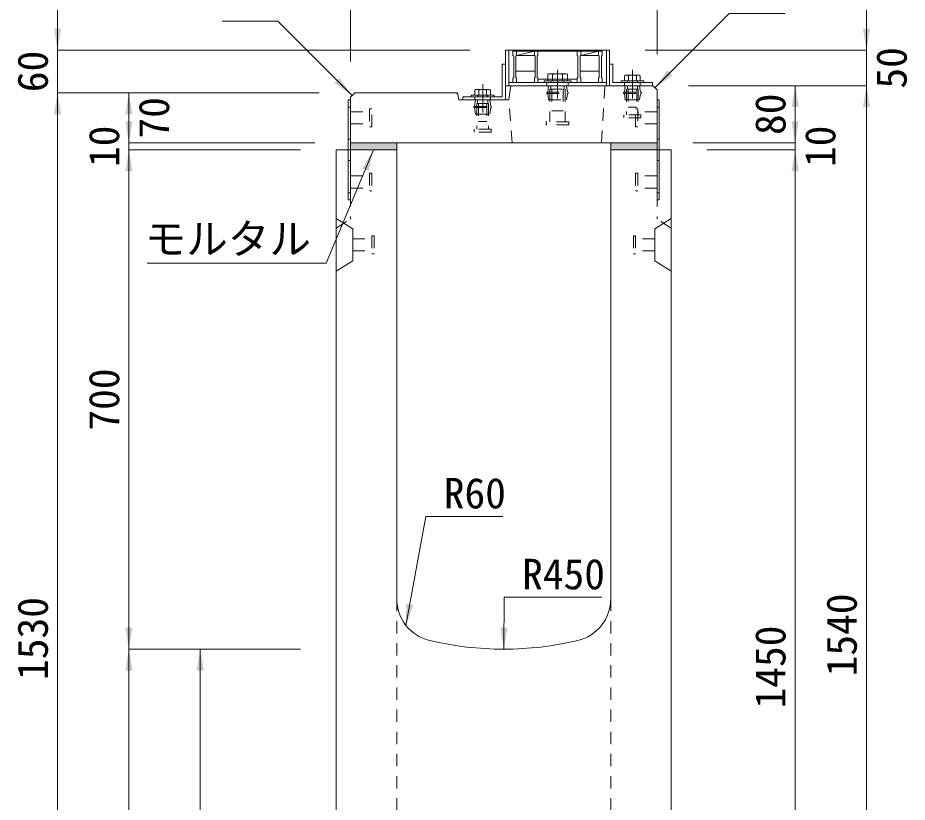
# Model space of a CAD drawing. Units: millimetres at full size. Extents: x -1934 to 78146, y -143454 to -112471.
# Drawn here: x 37443 to 38691, y -133388 to -132288 of the extents above; entities that cross this region are included whole.
import ezdxf
from ezdxf.enums import TextEntityAlignment as Align

# ---------------------------------------------------------------- set-up
doc = ezdxf.new("R2010")
doc.units = ezdxf.units.MM
doc.header["$LTSCALE"] = 23
for name, pattern in [('CHAIN', [18.5, 12, -1.5, 3.5, -1.5]), ('USER2', [1.35, 0.75, -0.6]), ('USER3', [1.35, 0.75, -0.6])]:
    doc.linetypes.add(name, pattern=pattern)
for name, color, linetype, lineweight in [('インサート', 92, 'USER2', 9), ('グレーチング', 7, 'Continuous', 9), ('ジョイント', 7, 'Continuous', 5), ('モルタル', 7, 'Continuous', 13), ('作業エリア', 11, 'Continuous', 13), ('受枠', 3, 'Continuous', 13), ('寸法線', 7, 'Continuous', 13), ('引出線', 4, 'Continuous', 13), ('本体', 2, 'Continuous', 13), ('ｲﾝｻｰﾄ', 3, 'USER3', 5)]:
    doc.layers.add(name, color=color, linetype=linetype, lineweight=lineweight)
doc.layers.add('ハッチング_モルタル', color=30, linetype='Continuous')
doc.styles.add('ＭＳ ゴシック', font='')
doc.styles.get('ＭＳ ゴシック').set_extended_font_data('MS Gothic')

# ---------------------------------------------------------------- blocks, each defined once
blk = doc.blocks.new('filled_arrow')
at = {"color": 0, "linetype": 'Continuous', "lineweight": -2}
blk.add_solid([(7.5, 1.25), (0, 0), (7.5, -1.25)], dxfattribs=at)

msp = doc.modelspace()

# ---------------------------------------------------------------- hatches: boundary and pattern name
at = {"layer": 'ハッチング_モルタル'}
for points in [[(37909.82, -132463.33), (37909.82, -132473.33), (37974.82, -132473.33), (37974.82, -132463.33)], [(38274.82, -132463.33), (38274.82, -132473.33), (38339.82, -132473.33), (38339.82, -132463.33)]]:
    msp.add_hatch(color=256, dxfattribs=at).paths.add_polyline_path(points)

# ---------------------------------------------------------------- linework, layer by layer
at = {"layer": 'インサート', "linetype": 'Continuous', "lineweight": 13}
for p, q in [((38188.33, -132366.53), (38186.47, -132367.38)), ((38212.32, -132366.53), (38188.33, -132366.53)), ((38212.32, -132366.53), (38214.17, -132367.38)), ((38186.47, -132367.38), (38186.47, -132376.53)), ((38214.17, -132376.53), (38186.47, -132376.53)), ((38214.17, -132367.38), (38214.17, -132376.53)), ((38295.84, -132368.53), (38294.37, -132369.38)), ((38294.37, -132369.38), (38294.37, -132376.53)), ((38294.37, -132376.53), (38316.27, -132376.53)), ((38295.84, -132368.53), (38314.8, -132368.53)), ((38314.8, -132368.53), (38316.27, -132369.38)), ((38316.27, -132369.38), (38316.27, -132376.53)), ((38085.84, -132388.53), (38084.37, -132389.38)), ((38084.37, -132389.38), (38084.37, -132396.53)), ((38085.84, -132388.53), (38104.8, -132388.53)), ((38104.8, -132388.53), (38106.27, -132389.38)), ((38106.27, -132389.38), (38106.27, -132396.53)), ((38084.37, -132396.53), (38106.27, -132396.53))]:
    msp.add_line(p, q, dxfattribs=at)
at = {"layer": 'インサート', "linetype": 'Continuous'}
for p, q in [((38219.32, -132376.53), (38181.32, -132376.53)), ((38181.32, -132376.53), (38181.32, -132378.83)), ((38219.32, -132378.83), (38181.32, -132378.83)), ((38219.32, -132376.53), (38219.32, -132378.83)), ((38289.32, -132376.53), (38321.32, -132376.53)), ((38289.32, -132376.53), (38289.32, -132378.83)), ((38289.32, -132378.83), (38321.32, -132378.83)), ((38321.32, -132376.53), (38321.32, -132378.83)), ((38079.32, -132396.53), (38111.32, -132396.53)), ((38079.32, -132396.53), (38079.32, -132398.83)), ((38079.32, -132398.83), (38111.32, -132398.83)), ((38111.32, -132396.53), (38111.32, -132398.83))]:
    msp.add_line(p, q, dxfattribs=at)
at = {"layer": 'インサート'}
for p, q in [((38191.32, -132376.53), (38191.32, -132378.83)), ((38209.32, -132376.53), (38209.32, -132378.83)), ((38298.32, -132376.53), (38298.32, -132378.83)), ((38312.32, -132376.53), (38312.32, -132378.83)), ((38186.57, -132392.58), (38187.82, -132383.33)), ((38187.82, -132383.33), (38212.82, -132383.33)), ((38189.42, -132388.33), (38211.22, -132388.33)), ((38189.42, -132388.33), (38189.42, -132433.83)), ((38190.87, -132383.33), (38190.87, -132388.33)), ((38192.32, -132388.33), (38192.32, -132418.33)), ((38208.32, -132388.33), (38208.32, -132418.33)), ((38209.77, -132383.33), (38209.77, -132388.33)), ((38211.22, -132388.33), (38211.22, -132433.83)), ((38214.07, -132392.58), (38212.82, -132383.33)), ((38294.07, -132392.58), (38295.32, -132383.33)), ((38295.32, -132383.33), (38315.32, -132383.33)), ((38297.07, -132388.33), (38313.57, -132388.33)), ((38297.07, -132388.33), (38297.07, -132424.33)), ((38298.2, -132383.33), (38298.2, -132388.33)), ((38299.32, -132388.33), (38299.32, -132413.33)), ((38311.32, -132388.33), (38311.32, -132413.33)), ((38312.45, -132383.33), (38312.45, -132388.33)), ((38313.57, -132388.33), (38313.57, -132424.33)), ((38316.57, -132392.58), (38315.32, -132383.33)), ((38084.07, -132412.58), (38085.32, -132403.33)), ((38085.32, -132403.33), (38105.32, -132403.33)), ((38088.2, -132403.33), (38088.2, -132408.33)), ((38088.32, -132396.53), (38088.32, -132398.83)), ((38102.32, -132396.53), (38102.32, -132398.83)), ((38102.45, -132403.33), (38102.45, -132408.33)), ((38106.57, -132412.58), (38105.32, -132403.33)), ((38185.32, -132392.58), (38215.32, -132392.58)), ((38185.32, -132392.58), (38185.32, -132394.08)), ((38185.32, -132394.08), (38215.32, -132394.08)), ((38186.57, -132394.08), (38187.82, -132403.33)), ((38187.82, -132403.33), (38212.82, -132403.33)), ((38214.07, -132394.08), (38212.82, -132403.33)), ((38215.32, -132392.58), (38215.32, -132394.08)), ((38292.82, -132392.58), (38317.82, -132392.58)), ((38292.82, -132392.58), (38292.82, -132394.08)), ((38292.82, -132394.08), (38317.82, -132394.08)), ((38294.07, -132394.08), (38295.32, -132403.33)), ((38295.32, -132403.33), (38315.32, -132403.33)), ((38316.57, -132394.08), (38315.32, -132403.33)), ((38317.82, -132392.58), (38317.82, -132394.08)), ((37939.82, -132415.83), (37936.82, -132415.83)), ((37936.82, -132415.83), (37936.82, -132440.83)), ((37939.82, -132440.83), (37939.82, -132415.83)), ((38082.82, -132412.58), (38107.82, -132412.58)), ((38082.82, -132412.58), (38082.82, -132414.08)), ((38082.82, -132414.08), (38107.82, -132414.08)), ((38084.07, -132414.08), (38085.32, -132423.33)), ((38087.07, -132408.33), (38103.57, -132408.33)), ((38087.07, -132408.33), (38087.07, -132444.33)), ((38089.32, -132408.33), (38089.32, -132433.33)), ((38101.32, -132408.33), (38101.32, -132433.33)), ((38103.57, -132408.33), (38103.57, -132444.33)), ((38106.57, -132414.08), (38105.32, -132423.33)), ((38107.82, -132412.58), (38107.82, -132414.08)), ((38299.32, -132413.33), (38311.32, -132413.33)), ((38309.82, -132415.83), (38312.82, -132415.83)), ((38309.82, -132440.83), (38309.82, -132415.83)), ((38312.82, -132415.83), (38312.82, -132440.83)), ((37909.82, -132419.83), (37936.82, -132419.83)), ((37909.82, -132419.83), (37909.82, -132436.83)), ((38085.32, -132423.33), (38105.32, -132423.33)), ((38192.32, -132418.33), (38208.32, -132418.33)), ((38293.32, -132428.33), (38293.32, -132424.33)), ((38317.32, -132424.33), (38293.32, -132424.33)), ((38317.32, -132428.33), (38293.32, -132428.33)), ((38339.82, -132419.83), (38312.82, -132419.83)), ((38317.32, -132424.33), (38317.32, -132428.33)), ((38339.82, -132419.83), (38339.82, -132436.83)), ((37909.82, -132436.83), (37936.82, -132436.83)), ((37936.82, -132440.83), (37939.82, -132440.83)), ((38089.32, -132433.33), (38101.32, -132433.33)), ((38184.32, -132438.33), (38184.32, -132433.83)), ((38216.32, -132433.83), (38184.32, -132433.83)), ((38216.32, -132438.33), (38184.32, -132438.33)), ((38216.32, -132433.83), (38216.32, -132438.33)), ((38312.82, -132440.83), (38309.82, -132440.83)), ((38339.82, -132436.83), (38312.82, -132436.83)), ((38083.32, -132448.33), (38083.32, -132444.33)), ((38107.32, -132444.33), (38083.32, -132444.33)), ((38107.32, -132448.33), (38083.32, -132448.33)), ((38107.32, -132444.33), (38107.32, -132448.33))]:
    msp.add_line(p, q, dxfattribs=at)
at = {"layer": 'インサート', "linetype": 'Continuous', "lineweight": 5}
for p, q in [((38193.4, -132367.38), (38193.4, -132376.53)), ((38207.25, -132367.38), (38207.25, -132376.53)), ((38299.85, -132369.38), (38299.85, -132376.53)), ((38310.8, -132369.38), (38310.8, -132376.53)), ((38089.85, -132389.38), (38089.85, -132396.53)), ((38100.8, -132389.38), (38100.8, -132396.53))]:
    msp.add_line(p, q, dxfattribs=at)
for centre, radius, start, end in [((38189.93, -132374.04), 7.5, 62.50883, 117.49117), ((38200.32, -132395.27), 28.73, 76.05376, 103.94624), ((38210.71, -132374.04), 7.5, 62.50883, 117.49117), ((38297.11, -132373.38), 4.85, 55.61575, 124.38425), ((38305.32, -132386.65), 18.12, 72.41205, 107.58795), ((38313.53, -132373.38), 4.85, 55.61575, 124.38425), ((38087.11, -132393.38), 4.85, 55.61575, 124.38425), ((38095.32, -132406.65), 18.12, 72.41205, 107.58795), ((38103.53, -132393.38), 4.85, 55.61575, 124.38425)]:
    msp.add_arc(centre, radius, start, end, dxfattribs=at)
at = {"layer": 'グレーチング'}
for p, q in [((38137.82, -132334.83), (38137.82, -132340.83)), ((38137.82, -132334.83), (38262.82, -132334.83)), ((38137.82, -132340.83), (38138.82, -132341.83)), ((38138.82, -132341.83), (38138.82, -132371.83)), ((38142.82, -132340.83), (38141.82, -132341.83)), ((38141.82, -132341.83), (38141.82, -132371.83)), ((38142.82, -132334.83), (38142.82, -132340.83)), ((38142.82, -132340.83), (38167.82, -132334.83)), ((38142.82, -132340.83), (38167.82, -132340.83)), ((38167.82, -132334.83), (38167.82, -132340.83)), ((38167.82, -132340.83), (38168.82, -132341.83)), ((38168.82, -132341.83), (38168.82, -132371.83)), ((38172.82, -132340.83), (38171.82, -132341.83)), ((38171.82, -132341.83), (38171.82, -132371.83)), ((38172.82, -132334.83), (38172.82, -132340.83)), ((38227.82, -132334.83), (38227.82, -132340.83)), ((38227.82, -132340.83), (38228.82, -132341.83)), ((38228.82, -132341.83), (38228.82, -132371.83)), ((38232.82, -132340.83), (38231.82, -132341.83)), ((38231.82, -132341.83), (38231.82, -132371.83)), ((38232.82, -132340.83), (38257.82, -132334.83)), ((38232.82, -132334.83), (38232.82, -132340.83)), ((38232.82, -132340.83), (38257.82, -132340.83)), ((38257.82, -132334.83), (38257.82, -132340.83)), ((38257.82, -132340.83), (38258.82, -132341.83)), ((38258.82, -132341.83), (38258.82, -132371.83)), ((38262.82, -132340.83), (38261.82, -132341.83)), ((38261.82, -132341.83), (38261.82, -132371.83)), ((38262.82, -132334.83), (38262.82, -132340.83)), ((38168.82, -132362.83), (38141.82, -132362.83)), ((38258.82, -132362.83), (38231.82, -132362.83)), ((38137.82, -132372.83), (38138.82, -132371.83)), ((38137.82, -132378.83), (38137.82, -132372.83)), ((38137.82, -132378.83), (38142.82, -132378.83)), ((38142.82, -132372.83), (38141.82, -132371.83)), ((38142.82, -132378.83), (38142.82, -132372.83)), ((38167.82, -132372.83), (38168.82, -132371.83)), ((38167.82, -132378.83), (38167.82, -132372.83)), ((38167.82, -132378.83), (38172.82, -132378.83)), ((38172.82, -132372.83), (38171.82, -132371.83)), ((38172.82, -132378.83), (38172.82, -132372.83)), ((38227.82, -132374.33), (38172.82, -132374.33)), ((38227.82, -132372.83), (38228.82, -132371.83)), ((38227.82, -132378.83), (38227.82, -132372.83)), ((38227.82, -132378.83), (38232.82, -132378.83)), ((38232.82, -132372.83), (38231.82, -132371.83)), ((38232.82, -132378.83), (38232.82, -132372.83)), ((38257.82, -132372.83), (38258.82, -132371.83)), ((38257.82, -132378.83), (38257.82, -132372.83)), ((38257.82, -132378.83), (38262.82, -132378.83)), ((38262.82, -132372.83), (38261.82, -132371.83)), ((38262.82, -132378.83), (38262.82, -132372.83))]:
    msp.add_line(p, q, dxfattribs=at)
at = {"layer": 'ジョイント'}
for p, q in [((37906.62, -132403.33), (37909.82, -132403.33)), ((37906.62, -132403.33), (37906.62, -132543.33)), ((37909.82, -132403.33), (37909.82, -132543.33)), ((38339.82, -132403.33), (38343.02, -132403.33)), ((38339.82, -132403.33), (38339.82, -132543.33)), ((38343.02, -132403.33), (38343.02, -132543.33)), ((37906.62, -132543.33), (37909.82, -132543.33)), ((38339.82, -132543.33), (38343.02, -132543.33))]:
    msp.add_line(p, q, dxfattribs=at)
at = {"layer": 'ジョイント', "linetype": 'USER2'}
for p, q in [((37906.62, -132413.33), (37909.82, -132413.33)), ((38339.82, -132413.33), (38343.02, -132413.33)), ((37906.62, -132458.33), (37909.82, -132458.33)), ((38339.82, -132458.33), (38343.02, -132458.33)), ((37906.62, -132488.33), (37909.82, -132488.33)), ((38339.82, -132488.33), (38343.02, -132488.33)), ((37906.62, -132533.33), (37909.82, -132533.33)), ((38339.82, -132533.33), (38343.02, -132533.33))]:
    msp.add_line(p, q, dxfattribs=at)
at = {"layer": 'モルタル'}
for points in [[(37909.82, -132463.33), (37974.82, -132463.33), (37974.82, -132473.33), (37909.82, -132473.33)], [(38274.82, -132463.33), (38339.82, -132463.33), (38339.82, -132473.33), (38274.82, -132473.33)]]:
    msp.add_lwpolyline(points, close=True, dxfattribs=at)
at = {"layer": '作業エリア'}
for p, q in [((38134.44, -132385.89), (38134.82, -132383.33)), ((38134.82, -132383.33), (38137.41, -132383.33)), ((38057.36, -132393.33), (38059.82, -132393.33)), ((38059.82, -132393.33), (38060.3, -132395.75))]:
    msp.add_line(p, q, dxfattribs=at)
at = {"layer": '受枠'}
for p, q in [((38127.32, -132333.33), (38273.32, -132333.33)), ((38127.32, -132333.33), (38127.32, -132383.33)), ((38131.82, -132333.33), (38131.82, -132383.33)), ((38268.82, -132333.33), (38268.82, -132383.33)), ((38273.32, -132333.33), (38273.32, -132383.33)), ((38122.82, -132398.83), (38122.82, -132353.33)), ((38122.82, -132353.33), (38127.32, -132353.33)), ((38127.32, -132353.33), (38127.32, -132403.33)), ((38277.82, -132353.33), (38273.32, -132353.33)), ((38277.82, -132378.83), (38277.82, -132353.33)), ((38131.82, -132378.83), (38268.82, -132378.83)), ((38333.32, -132378.83), (38277.82, -132378.83)), ((38333.32, -132383.33), (38333.32, -132378.83)), ((38127.32, -132383.33), (38273.32, -132383.33)), ((38273.32, -132383.33), (38333.32, -132383.33)), ((38067.32, -132403.33), (38067.32, -132398.83)), ((38067.32, -132398.83), (38122.82, -132398.83)), ((38127.32, -132403.33), (38067.32, -132403.33))]:
    msp.add_line(p, q, dxfattribs=at)
at = {"layer": '受枠', "linetype": 'CHAIN'}
for p, q in [((38200.32, -132361.08), (38200.32, -132401.08)), ((38305.32, -132361.08), (38305.32, -132401.08)), ((38095.32, -132381.08), (38095.32, -132421.08))]:
    msp.add_line(p, q, dxfattribs=at)
at = {"layer": '受枠', "linetype": 'USER2'}
for p, q in [((38185.32, -132378.83), (38185.32, -132383.33)), ((38215.32, -132378.83), (38215.32, -132383.33)), ((38294.32, -132378.83), (38294.32, -132383.33)), ((38316.32, -132378.83), (38316.32, -132383.33)), ((38084.32, -132398.83), (38084.32, -132403.33)), ((38106.32, -132398.83), (38106.32, -132403.33))]:
    msp.add_line(p, q, dxfattribs=at)
at = {"layer": '寸法線'}
for p, q in [((37909.82, -132349.33), (37909.82, -132092.24)), ((38339.82, -132339.33), (38339.82, -132092.24)), ((38339.82, -132339.33), (38339.82, -132186.88)), ((37499.26, -132453.33), (37499.26, -132273.33)), ((38633.58, -132443.33), (38633.58, -132273.33)), ((38077.32, -132333.33), (37499.26, -132333.33)), ((38323.32, -132333.33), (38633.58, -132333.33)), ((38383.82, -132383.33), (38533.58, -132383.33)), ((38383.82, -132383.33), (38633.58, -132383.33)), ((38383.82, -132383.33), (38633.58, -132383.33)), ((38533.58, -132463.33), (38533.58, -132383.33)), ((38633.58, -133923.33), (38633.58, -132383.33)), ((37499.26, -133923.33), (37499.26, -132393.33)), ((37865.82, -132393.33), (37499.26, -132393.33)), ((37865.82, -132393.33), (37499.26, -132393.33)), ((37599.26, -132463.33), (37599.26, -132393.33)), ((37865.82, -132393.33), (37599.26, -132393.33)), ((37599.26, -132533.33), (37599.26, -132403.33)), ((38533.58, -132403.33), (38533.58, -132533.33)), ((37859.82, -132463.33), (37599.26, -132463.33)), ((37859.82, -132463.33), (37599.26, -132463.33)), ((38389.82, -132463.33), (38533.58, -132463.33)), ((38389.82, -132463.33), (38533.58, -132463.33)), ((37599.26, -132473.33), (37599.26, -133173.34)), ((37839.82, -132473.33), (37599.26, -132473.33)), ((37839.82, -132473.33), (37599.26, -132473.33)), ((38409.82, -132473.33), (38533.58, -132473.33)), ((38409.82, -132473.33), (38533.58, -132473.33)), ((38533.58, -133923.33), (38533.58, -132473.33)), ((37839.82, -133173.34), (37599.26, -133173.34)), ((37599.26, -133923.33), (37599.26, -133173.34)), ((37839.82, -133173.34), (37599.26, -133173.34)), ((37699.26, -133173.34), (37699.26, -133823.33)), ((37839.82, -133173.34), (37699.26, -133173.34))]:
    msp.add_line(p, q, dxfattribs=at)
at = {"layer": '引出線'}
for points in [[(38336.82, -132386.33), (38440.99, -132282.17), (38518.98, -132282.17)], [(37912.1, -132397.05), (37807.94, -132292.89), (37729.94, -132292.89)], [(37942.32, -132473.33), (37875.92, -132632.28), (37625.01, -132632.28)], [(37987.75, -133140.02), (38015.74, -132987.24), (38123.43, -132987.24)], [(38124.82, -133173.34), (38125.61, -133100.62), (38262.54, -133100.62)]]:
    msp.add_lwpolyline(points, dxfattribs=at)
at = {"layer": '本体'}
for p, q in [((38134.44, -132385.89), (38131.82, -132403.33)), ((38137.41, -132383.33), (38333.82, -132383.33)), ((38333.82, -132383.33), (38339.82, -132389.33)), ((38339.82, -132389.33), (38339.82, -132463.33)), ((37909.82, -132399.33), (37915.82, -132393.33)), ((37909.82, -132399.33), (37909.82, -132463.33)), ((37915.82, -132393.33), (38057.36, -132393.33)), ((38060.3, -132395.75), (38061.82, -132403.33)), ((38061.82, -132403.33), (38131.82, -132403.33)), ((37909.82, -132463.33), (38339.82, -132463.33)), ((37909.82, -132473.33), (37974.82, -132473.33)), ((38274.82, -132473.33), (38339.82, -132473.33))]:
    msp.add_line(p, q, dxfattribs=at)
at = {"layer": '本体', "linetype": 'USER2', "lineweight": 15}
for p, q in [((38261.82, -132463.33), (38266.82, -132383.33)), ((38136.82, -132463.33), (38131.82, -132403.33))]:
    msp.add_line(p, q, dxfattribs=at)
at = {"layer": '本体', "lineweight": 20}
for p, q in [((37889.82, -132473.33), (37889.82, -133923.33)), ((37974.82, -132473.33), (37889.82, -132473.33)), ((37974.82, -133102.81), (37974.82, -132473.33)), ((38274.82, -133102.81), (38274.82, -132473.33)), ((38359.82, -132473.33), (38274.82, -132473.33)), ((38359.82, -133923.33), (38359.82, -132473.33))]:
    msp.add_line(p, q, dxfattribs=at)
at = {"layer": '本体', "linetype": 'USER3', "lineweight": 5}
for p, q in [((37909.82, -132473.33), (37909.82, -132570.34)), ((38339.82, -132473.33), (38339.82, -132570.34)), ((37889.82, -132582.84), (37909.82, -132570.34)), ((38359.82, -132582.84), (38339.82, -132570.34))]:
    msp.add_line(p, q, dxfattribs=at)
at = {"layer": '本体', "lineweight": 5}
for p, q in [((37889.82, -132569.34), (37913.02, -132583.84)), ((38359.82, -132569.34), (38336.62, -132583.84)), ((37913.02, -132583.84), (37913.02, -132628.84)), ((38336.62, -132583.84), (38336.62, -132628.84)), ((37889.82, -132643.34), (37913.02, -132628.84)), ((38359.82, -132643.34), (38336.62, -132628.84))]:
    msp.add_line(p, q, dxfattribs=at)
at = {"layer": '本体', "linetype": 'USER3', "lineweight": 9}
for p, q in [((37974.82, -133102.81), (37974.82, -133823.33)), ((38274.82, -133102.81), (38274.82, -133823.33))]:
    msp.add_line(p, q, dxfattribs=at)
at = {"layer": '本体'}
for centre, start, end in [((38137.41, -132386.33), 90, 171.46923), ((38057.36, -132396.33), 11.30993, 90)]:
    msp.add_arc(centre, 3, start, end, dxfattribs=at)
at = {"layer": '本体', "lineweight": 20}
for centre, radius, start, end in [((38034.82, -133102.81), 60, 180, 256.65776), ((38214.82, -133102.81), 60, 283.34229, 0), ((38124.82, -132723.34), 450, 256.65776, 283.34229)]:
    msp.add_arc(centre, radius, start, end, dxfattribs=at)
at = {"layer": 'ｲﾝｻｰﾄ'}
for p, q in [((37909.82, -132509.83), (37936.82, -132509.83)), ((37936.82, -132505.84), (37936.82, -132530.83)), ((37936.82, -132505.84), (37939.83, -132505.84)), ((37939.83, -132505.84), (37939.83, -132530.83)), ((38309.82, -132505.84), (38309.82, -132530.83)), ((38312.82, -132505.84), (38309.82, -132505.84)), ((38312.82, -132505.84), (38312.82, -132530.83)), ((38339.82, -132509.83), (38312.82, -132509.83)), ((37909.82, -132526.84), (37936.82, -132526.84)), ((38339.82, -132526.84), (38312.82, -132526.84)), ((37936.82, -132530.83), (37939.83, -132530.83)), ((38312.82, -132530.83), (38309.82, -132530.83)), ((37913.02, -132597.84), (37940.03, -132597.84)), ((37913.02, -132597.84), (37913.02, -132614.84)), ((37940.03, -132593.84), (37940.03, -132618.84)), ((37940.03, -132593.84), (37943.03, -132593.84)), ((37943.03, -132593.84), (37943.03, -132618.84)), ((38306.62, -132593.84), (38306.62, -132618.84)), ((38309.62, -132593.84), (38306.62, -132593.84)), ((38309.62, -132593.84), (38309.62, -132618.84)), ((38336.62, -132597.84), (38309.62, -132597.84)), ((38336.62, -132597.84), (38336.62, -132614.84)), ((37913.02, -132614.84), (37940.03, -132614.84)), ((38336.62, -132614.84), (38309.62, -132614.84)), ((37940.03, -132618.84), (37943.03, -132618.84)), ((38309.62, -132618.84), (38306.62, -132618.84))]:
    msp.add_line(p, q, dxfattribs=at)

# ---------------------------------------------------------------- block references
at = {"layer": '寸法線', "xscale": 4, "yscale": 4}
for p, rotation in [((37499.26, -132333.33), 90), ((38633.58, -132333.33), 90), ((38533.58, -132383.33), 270), ((38633.58, -132383.33), 270), ((38633.58, -132383.33), 270), ((37499.26, -132393.33), 270), ((37499.26, -132393.33), 270), ((37599.26, -132393.33), 270), ((37599.26, -132463.33), 90), ((37599.26, -132463.33), 90), ((38533.58, -132463.33), 90), ((38533.58, -132463.33), 90), ((37599.26, -132473.33), 270), ((37599.26, -132473.33), 270), ((38533.58, -132473.33), 270), ((38533.58, -132473.33), 270), ((37599.26, -133173.34), 90), ((37599.26, -133173.34), 270), ((37699.26, -133173.34), 270)]:
    msp.add_blockref('filled_arrow', p, dxfattribs=dict(at, rotation=rotation))
at = {"layer": '引出線', "xscale": 4, "yscale": 4}
for p, rotation in [((38336.82, -132386.33), 45), ((37912.1, -132397.05), 135), ((37942.32, -132473.33), 247.3), ((37987.75, -133140.02), 79.6), ((38124.82, -133173.34), 89.4)]:
    msp.add_blockref('filled_arrow', p, dxfattribs=dict(at, rotation=rotation))

# ---------------------------------------------------------------- texts
at = {"layer": '寸法線', "style": 'ＭＳ ゴシック'}
for s, p in [('60', (37464.26, -132363.33)), ('50', (38668.58, -132358.33)), ('70', (37634.26, -132428.33)), ('80', (38498.58, -132423.33)), ('10', (37564.26, -132468.33)), ('10', (38568.58, -132468.33)), ('700', (37564.26, -132823.34)), ('1540', (38598.58, -133153.33)), ('1530', (37464.26, -133158.33)), ('1450', (38498.58, -133198.33))]:
    msp.add_text(s, height=42.72, rotation=90, dxfattribs=at).set_placement(p, align=Align.MIDDLE_CENTER)
at = {"layer": '引出線', "style": 'ＭＳ ゴシック'}
msp.add_text('モルタル', height=42.72, dxfattribs=at).set_placement((37737.96, -132576.68), align=Align.TOP_CENTER)
for s, p in [('R60', (38040.74, -132933.24)), ('R450', (38150.61, -133046.62))]:
    msp.add_text(s, height=42.72, dxfattribs=at).set_placement(p, align=Align.TOP_LEFT)

doc.saveas('drawing.dxf')
